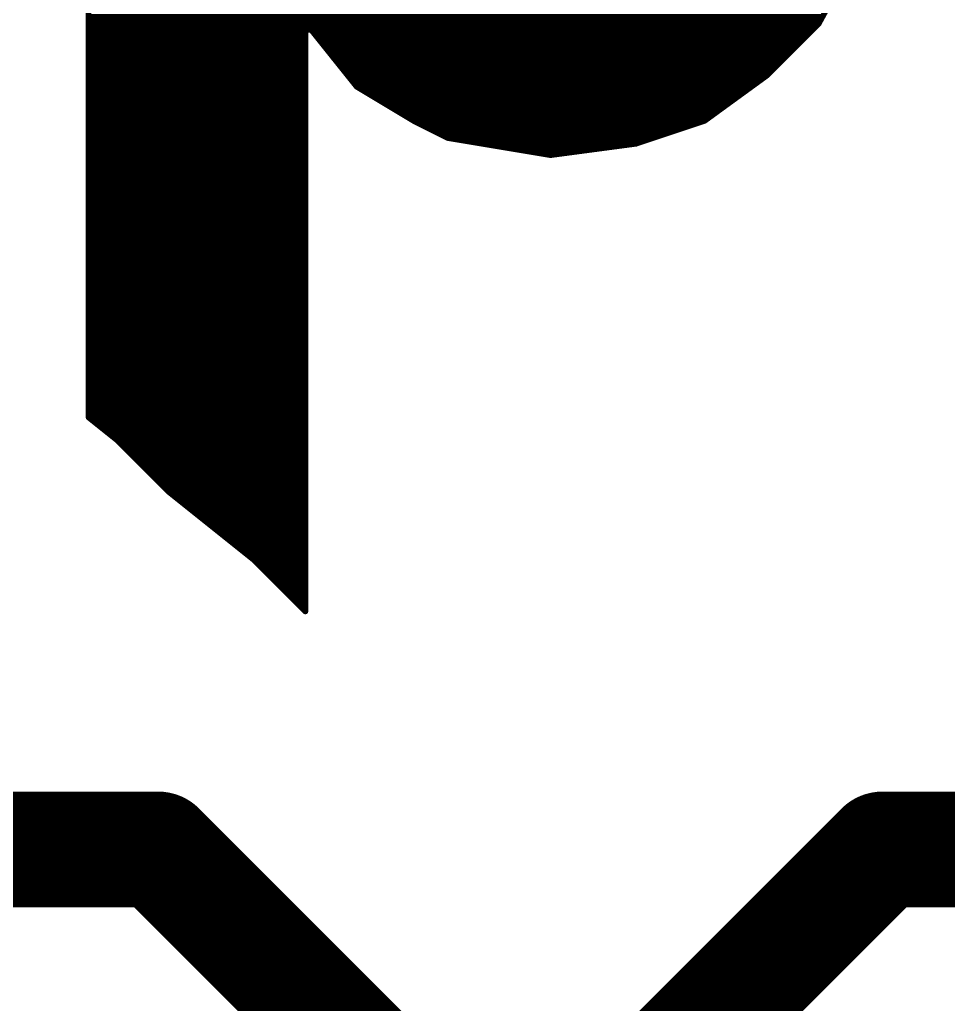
# Model space of a CAD drawing. Extents: x -28 to 79, y -27 to 67.
# Drawn here: x 35.952 to 37.58, y 41.639 to 43.365 of the extents above; entities that cross this region are included whole.
import ezdxf

# ---------------------------------------------------------------- set-up
doc = ezdxf.new("R2010")
doc.units = 0
doc.layers.add('21', color=41, linetype='CONTINUOUS')

msp = doc.modelspace()

# ---------------------------------------------------------------- linework, layer by layer
at = {"layer": '21'}
for points, const_width in [([(36.073, 42.6675), (36.073, 44.5175)], 0.01), ([(37.413, 43.4675), (37.353, 43.3575)], 0.01), ([(36.073, 43.37), (37.3598, 43.37)], 0.01), ([(36.073, 43.36), (37.3544, 43.36)], 0.01), ([(36.073, 43.35), (37.3455, 43.35)], 0.01), ([(36.463, 43.3475), (36.453, 43.3475)], 0.01), ([(36.453, 43.3475), (36.453, 42.3275)], 0.01), ([(36.503, 43.2975), (36.463, 43.3475)], 0.01), ([(37.353, 43.3575), (37.263, 43.2675)], 0.01), ([(36.073, 43.34), (36.453, 43.34)], 0.01), ([(36.073, 43.33), (36.453, 43.33)], 0.01), ([(36.469, 43.34), (37.3355, 43.34)], 0.01), ([(36.477, 43.33), (37.3255, 43.33)], 0.01), ([(36.073, 43.32), (36.453, 43.32)], 0.01), ([(36.485, 43.32), (37.3155, 43.32)], 0.01), ([(36.073, 43.31), (36.453, 43.31)], 0.01), ([(36.073, 43.3), (36.453, 43.3)], 0.01), ([(36.493, 43.31), (37.3055, 43.31)], 0.01), ([(36.501, 43.3), (37.2955, 43.3)], 0.01), ([(36.543, 43.2475), (36.503, 43.2975)], 0.01), ([(36.073, 43.29), (36.453, 43.29)], 0.01), ([(36.073, 43.28), (36.453, 43.28)], 0.01), ([(36.509, 43.29), (37.2855, 43.29)], 0.01), ([(36.517, 43.28), (37.2755, 43.28)], 0.01), ([(36.073, 43.27), (36.453, 43.27)], 0.01), ([(36.073, 43.26), (36.453, 43.26)], 0.01), ([(36.525, 43.27), (37.2655, 43.27)], 0.01), ([(36.533, 43.26), (37.2527, 43.26)], 0.01), ([(37.263, 43.2675), (37.153, 43.1875)], 0.01), ([(36.073, 43.25), (36.453, 43.25)], 0.01), ([(36.541, 43.25), (37.2389, 43.25)], 0.01), ([(36.593, 43.2175), (36.543, 43.2475)], 0.01), ([(36.073, 43.24), (36.453, 43.24)], 0.01), ([(36.073, 43.23), (36.453, 43.23)], 0.01), ([(36.5555, 43.24), (37.2252, 43.24)], 0.01), ([(36.5722, 43.23), (37.2114, 43.23)], 0.01), ([(36.073, 43.22), (36.453, 43.22)], 0.01), ([(36.073, 43.21), (36.453, 43.21)], 0.01), ([(36.5888, 43.22), (37.1977, 43.22)], 0.01), ([(36.643, 43.1875), (36.593, 43.2175)], 0.01), ([(36.6055, 43.21), (37.1839, 43.21)], 0.01), ([(36.073, 43.2), (36.453, 43.2)], 0.01), ([(36.073, 43.19), (36.453, 43.19)], 0.01), ([(36.6222, 43.2), (37.1702, 43.2)], 0.01), ([(36.6388, 43.19), (37.1564, 43.19)], 0.01), ([(36.073, 43.18), (36.453, 43.18)], 0.01), ([(36.703, 43.1575), (36.643, 43.1875)], 0.01), ([(36.658, 43.18), (37.1305, 43.18)], 0.01), ([(37.153, 43.1875), (37.033, 43.1475)], 0.01), ([(36.073, 43.17), (36.453, 43.17)], 0.01), ([(36.073, 43.16), (36.453, 43.16)], 0.01), ([(36.678, 43.17), (37.1005, 43.17)], 0.01), ([(36.698, 43.16), (37.0705, 43.16)], 0.01), ([(36.763, 43.1475), (36.703, 43.1575)], 0.01), ([(36.073, 43.15), (36.453, 43.15)], 0.01), ([(36.073, 43.14), (36.453, 43.14)], 0.01), ([(36.748, 43.15), (37.0405, 43.15)], 0.01), ([(36.823, 43.1375), (36.763, 43.1475)], 0.01), ([(36.808, 43.14), (36.9768, 43.14)], 0.01), ([(37.033, 43.1475), (36.883, 43.1275)], 0.01), ([(36.073, 43.13), (36.453, 43.13)], 0.01), ([(36.883, 43.1275), (36.823, 43.1375)], 0.01), ([(36.868, 43.13), (36.9017, 43.13)], 0.01), ([(36.073, 43.12), (36.453, 43.12)], 0.01), ([(36.073, 43.11), (36.453, 43.11)], 0.01), ([(36.073, 43.1), (36.453, 43.1)], 0.01), ([(36.073, 43.09), (36.453, 43.09)], 0.01), ([(36.073, 43.08), (36.453, 43.08)], 0.01), ([(36.073, 43.07), (36.453, 43.07)], 0.01), ([(36.073, 43.06), (36.453, 43.06)], 0.01), ([(36.073, 43.05), (36.453, 43.05)], 0.01), ([(36.073, 43.04), (36.453, 43.04)], 0.01), ([(36.073, 43.03), (36.453, 43.03)], 0.01), ([(36.073, 43.02), (36.453, 43.02)], 0.01), ([(36.073, 43.01), (36.453, 43.01)], 0.01), ([(36.073, 43), (36.453, 43)], 0.01), ([(36.073, 42.99), (36.453, 42.99)], 0.01), ([(36.073, 42.98), (36.453, 42.98)], 0.01), ([(36.073, 42.97), (36.453, 42.97)], 0.01), ([(36.073, 42.96), (36.453, 42.96)], 0.01), ([(36.073, 42.95), (36.453, 42.95)], 0.01), ([(36.073, 42.94), (36.453, 42.94)], 0.01), ([(36.073, 42.93), (36.453, 42.93)], 0.01), ([(36.073, 42.92), (36.453, 42.92)], 0.01), ([(36.073, 42.91), (36.453, 42.91)], 0.01), ([(36.073, 42.9), (36.453, 42.9)], 0.01), ([(36.073, 42.89), (36.453, 42.89)], 0.01), ([(36.073, 42.88), (36.453, 42.88)], 0.01), ([(36.073, 42.87), (36.453, 42.87)], 0.01), ([(36.073, 42.86), (36.453, 42.86)], 0.01), ([(36.073, 42.85), (36.453, 42.85)], 0.01), ([(36.073, 42.84), (36.453, 42.84)], 0.01), ([(36.073, 42.83), (36.453, 42.83)], 0.01), ([(36.073, 42.82), (36.453, 42.82)], 0.01), ([(36.073, 42.81), (36.453, 42.81)], 0.01), ([(36.073, 42.8), (36.453, 42.8)], 0.01), ([(36.073, 42.79), (36.453, 42.79)], 0.01), ([(36.073, 42.78), (36.453, 42.78)], 0.01), ([(36.073, 42.77), (36.453, 42.77)], 0.01), ([(36.073, 42.76), (36.453, 42.76)], 0.01), ([(36.073, 42.75), (36.453, 42.75)], 0.01), ([(36.073, 42.74), (36.453, 42.74)], 0.01), ([(36.073, 42.73), (36.453, 42.73)], 0.01), ([(36.073, 42.72), (36.453, 42.72)], 0.01), ([(36.073, 42.71), (36.453, 42.71)], 0.01), ([(36.073, 42.7), (36.453, 42.7)], 0.01), ([(36.073, 42.69), (36.453, 42.69)], 0.01), ([(36.073, 42.68), (36.453, 42.68)], 0.01), ([(36.073, 42.67), (36.453, 42.67)], 0.01), ([(36.123, 42.6275), (36.073, 42.6675)], 0.01), ([(36.0824, 42.66), (36.453, 42.66)], 0.01), ([(36.0949, 42.65), (36.453, 42.65)], 0.01), ([(36.1074, 42.64), (36.453, 42.64)], 0.01), ([(36.1199, 42.63), (36.453, 42.63)], 0.01), ([(36.163, 42.5875), (36.123, 42.6275)], 0.01), ([(36.1305, 42.62), (36.453, 42.62)], 0.01), ([(36.1405, 42.61), (36.453, 42.61)], 0.01), ([(36.1505, 42.6), (36.453, 42.6)], 0.01), ([(36.1605, 42.59), (36.453, 42.59)], 0.01), ([(36.213, 42.5375), (36.163, 42.5875)], 0.01), ([(36.1705, 42.58), (36.453, 42.58)], 0.01), ([(36.1805, 42.57), (36.453, 42.57)], 0.01), ([(36.1905, 42.56), (36.453, 42.56)], 0.01), ([(36.2005, 42.55), (36.453, 42.55)], 0.01), ([(36.2105, 42.54), (36.453, 42.54)], 0.01), ([(36.263, 42.4975), (36.213, 42.5375)], 0.01), ([(36.2224, 42.53), (36.453, 42.53)], 0.01), ([(36.2349, 42.52), (36.453, 42.52)], 0.01), ([(36.2474, 42.51), (36.453, 42.51)], 0.01), ([(36.2599, 42.5), (36.453, 42.5)], 0.01), ([(36.313, 42.4575), (36.263, 42.4975)], 0.01), ([(36.2724, 42.49), (36.453, 42.49)], 0.01), ([(36.2849, 42.48), (36.453, 42.48)], 0.01), ([(36.2974, 42.47), (36.453, 42.47)], 0.01), ([(36.3099, 42.46), (36.453, 42.46)], 0.01), ([(36.363, 42.4175), (36.313, 42.4575)], 0.01), ([(36.3224, 42.45), (36.453, 42.45)], 0.01), ([(36.3349, 42.44), (36.453, 42.44)], 0.01), ([(36.3474, 42.43), (36.453, 42.43)], 0.01), ([(36.3599, 42.42), (36.453, 42.42)], 0.01), ([(36.413, 42.3675), (36.363, 42.4175)], 0.01), ([(36.3705, 42.41), (36.453, 42.41)], 0.01), ([(36.3805, 42.4), (36.453, 42.4)], 0.01), ([(36.3905, 42.39), (36.453, 42.39)], 0.01), ([(36.4005, 42.38), (36.453, 42.38)], 0.01), ([(36.4105, 42.37), (36.453, 42.37)], 0.01), ([(36.453, 42.3275), (36.413, 42.3675)], 0.01), ([(36.4205, 42.36), (36.453, 42.36)], 0.01), ([(36.4305, 42.35), (36.453, 42.35)], 0.01), ([(36.4405, 42.34), (36.453, 42.34)], 0.01), ([(36.4505, 42.33), (36.453, 42.33)], 0.01), ([(34.925, 41.91), (36.195, 41.91)], 0.2032), ([(36.195, 41.91), (36.83, 41.275)], 0.2032), ([(36.83, 41.275), (37.465, 41.91)], 0.2032), ([(37.465, 41.91), (38.735, 41.91)], 0.2032)]:
    msp.add_lwpolyline(points, dxfattribs=dict(at, const_width=const_width))
for points, const_width in [([(36.073, 43.3725, 1), (36.073, 43.3675)], 0.005), ([(37.3598, 43.3675, 1), (37.3598, 43.3725)], 0.005), ([(36.073, 43.3625, 1), (36.073, 43.3575)], 0.005), ([(36.073, 43.3525, 1), (36.073, 43.3475)], 0.005), ([(36.453, 43.35, 1), (36.453, 43.345)], 0.005), ([(36.4555, 43.3475, 1), (36.4505, 43.3475)], 0.005), ([(36.465, 43.3491, 1), (36.461, 43.3459)], 0.005), ([(36.463, 43.345, 1), (36.463, 43.35)], 0.005), ([(37.3455, 43.3475, 1), (37.3455, 43.3525)], 0.005), ([(37.3508, 43.3587, 1), (37.3552, 43.3563)], 0.005), ([(37.3548, 43.3557, 1), (37.3512, 43.3593)], 0.005), ([(37.3544, 43.3575, 1), (37.3544, 43.3625)], 0.005), ([(36.073, 43.3425, 1), (36.073, 43.3375)], 0.005), ([(36.073, 43.3325, 1), (36.073, 43.3275)], 0.005), ([(36.453, 43.3375, 1), (36.453, 43.3425)], 0.005), ([(36.453, 43.3275, 1), (36.453, 43.3325)], 0.005), ([(36.469, 43.3425, 1), (36.469, 43.3375)], 0.005), ([(36.477, 43.3325, 1), (36.477, 43.3275)], 0.005), ([(37.3255, 43.3275, 1), (37.3255, 43.3325)], 0.005), ([(37.3355, 43.3375, 1), (37.3355, 43.3425)], 0.005), ([(36.073, 43.3225, 1), (36.073, 43.3175)], 0.005), ([(36.453, 43.3175, 1), (36.453, 43.3225)], 0.005), ([(36.485, 43.3225, 1), (36.485, 43.3175)], 0.005), ([(37.3155, 43.3175, 1), (37.3155, 43.3225)], 0.005), ([(36.073, 43.3125, 1), (36.073, 43.3075)], 0.005), ([(36.073, 43.3025, 1), (36.073, 43.2975)], 0.005), ([(36.453, 43.3075, 1), (36.453, 43.3125)], 0.005), ([(36.453, 43.2975, 1), (36.453, 43.3025)], 0.005), ([(36.493, 43.3125, 1), (36.493, 43.3075)], 0.005), ([(36.501, 43.3025, 1), (36.501, 43.2975)], 0.005), ([(36.505, 43.2991, 1), (36.501, 43.2959)], 0.005), ([(36.501, 43.2959, 1), (36.505, 43.2991)], 0.005), ([(37.2955, 43.2975, 1), (37.2955, 43.3025)], 0.005), ([(37.3055, 43.3075, 1), (37.3055, 43.3125)], 0.005), ([(36.073, 43.2925, 1), (36.073, 43.2875)], 0.005), ([(36.073, 43.2825, 1), (36.073, 43.2775)], 0.005), ([(36.453, 43.2875, 1), (36.453, 43.2925)], 0.005), ([(36.453, 43.2775, 1), (36.453, 43.2825)], 0.005), ([(36.509, 43.2925, 1), (36.509, 43.2875)], 0.005), ([(36.517, 43.2825, 1), (36.517, 43.2775)], 0.005), ([(37.2755, 43.2775, 1), (37.2755, 43.2825)], 0.005), ([(37.2855, 43.2875, 1), (37.2855, 43.2925)], 0.005), ([(36.073, 43.2725, 1), (36.073, 43.2675)], 0.005), ([(36.073, 43.2625, 1), (36.073, 43.2575)], 0.005), ([(36.453, 43.2675, 1), (36.453, 43.2725)], 0.005), ([(36.453, 43.2575, 1), (36.453, 43.2625)], 0.005), ([(36.525, 43.2725, 1), (36.525, 43.2675)], 0.005), ([(36.533, 43.2625, 1), (36.533, 43.2575)], 0.005), ([(37.2527, 43.2575, 1), (37.2527, 43.2625)], 0.005), ([(37.2612, 43.2693, 1), (37.2648, 43.2657)], 0.005), ([(37.2645, 43.2655, 1), (37.2615, 43.2695)], 0.005), ([(37.2655, 43.2675, 1), (37.2655, 43.2725)], 0.005), ([(36.073, 43.2525, 1), (36.073, 43.2475)], 0.005), ([(36.453, 43.2475, 1), (36.453, 43.2525)], 0.005), ([(36.541, 43.2525, 1), (36.541, 43.2475)], 0.005), ([(36.5443, 43.2496, 1), (36.5417, 43.2454)], 0.005), ([(36.541, 43.2459, 1), (36.545, 43.2491)], 0.005), ([(37.2389, 43.2475, 1), (37.2389, 43.2525)], 0.005), ([(36.073, 43.2425, 1), (36.073, 43.2375)], 0.005), ([(36.073, 43.2325, 1), (36.073, 43.2275)], 0.005), ([(36.453, 43.2375, 1), (36.453, 43.2425)], 0.005), ([(36.453, 43.2275, 1), (36.453, 43.2325)], 0.005), ([(36.5555, 43.2425, 1), (36.5555, 43.2375)], 0.005), ([(36.5722, 43.2325, 1), (36.5722, 43.2275)], 0.005), ([(37.2114, 43.2275, 1), (37.2114, 43.2325)], 0.005), ([(37.2252, 43.2375, 1), (37.2252, 43.2425)], 0.005), ([(36.073, 43.2225, 1), (36.073, 43.2175)], 0.005), ([(36.073, 43.2125, 1), (36.073, 43.2075)], 0.005), ([(36.453, 43.2175, 1), (36.453, 43.2225)], 0.005), ([(36.453, 43.2075, 1), (36.453, 43.2125)], 0.005), ([(36.5888, 43.2225, 1), (36.5888, 43.2175)], 0.005), ([(36.5943, 43.2196, 1), (36.5917, 43.2154)], 0.005), ([(36.5917, 43.2154, 1), (36.5943, 43.2196)], 0.005), ([(36.6055, 43.2125, 1), (36.6055, 43.2075)], 0.005), ([(37.1839, 43.2075, 1), (37.1839, 43.2125)], 0.005), ([(37.1977, 43.2175, 1), (37.1977, 43.2225)], 0.005), ([(36.073, 43.2025, 1), (36.073, 43.1975)], 0.005), ([(36.073, 43.1925, 1), (36.073, 43.1875)], 0.005), ([(36.453, 43.1975, 1), (36.453, 43.2025)], 0.005), ([(36.453, 43.1875, 1), (36.453, 43.1925)], 0.005), ([(36.6222, 43.2025, 1), (36.6222, 43.1975)], 0.005), ([(36.6388, 43.1925, 1), (36.6388, 43.1875)], 0.005), ([(37.1564, 43.1875, 1), (37.1564, 43.1925)], 0.005), ([(37.1702, 43.1975, 1), (37.1702, 43.2025)], 0.005), ([(36.073, 43.1825, 1), (36.073, 43.1775)], 0.005), ([(36.453, 43.1775, 1), (36.453, 43.1825)], 0.005), ([(36.6441, 43.1897, 1), (36.6419, 43.1853)], 0.005), ([(36.6417, 43.1854, 1), (36.6443, 43.1896)], 0.005), ([(36.658, 43.1825, 1), (36.658, 43.1775)], 0.005), ([(37.1305, 43.1775, 1), (37.1305, 43.1825)], 0.005), ([(37.1515, 43.1895, 1), (37.1545, 43.1855)], 0.005), ([(37.1538, 43.1851, 1), (37.1522, 43.1899)], 0.005), ([(36.073, 43.1725, 1), (36.073, 43.1675)], 0.005), ([(36.073, 43.1625, 1), (36.073, 43.1575)], 0.005), ([(36.453, 43.1675, 1), (36.453, 43.1725)], 0.005), ([(36.453, 43.1575, 1), (36.453, 43.1625)], 0.005), ([(36.678, 43.1725, 1), (36.678, 43.1675)], 0.005), ([(36.698, 43.1625, 1), (36.698, 43.1575)], 0.005), ([(36.7034, 43.16, 1), (36.7026, 43.155)], 0.005), ([(36.7019, 43.1553, 1), (36.7041, 43.1597)], 0.005), ([(37.0705, 43.1575, 1), (37.0705, 43.1625)], 0.005), ([(37.1005, 43.1675, 1), (37.1005, 43.1725)], 0.005), ([(36.073, 43.1525, 1), (36.073, 43.1475)], 0.005), ([(36.073, 43.1425, 1), (36.073, 43.1375)], 0.005), ([(36.453, 43.1475, 1), (36.453, 43.1525)], 0.005), ([(36.453, 43.1375, 1), (36.453, 43.1425)], 0.005), ([(36.748, 43.1525, 1), (36.748, 43.1475)], 0.005), ([(36.7634, 43.15, 1), (36.7626, 43.145)], 0.005), ([(36.7626, 43.145, 1), (36.7634, 43.15)], 0.005), ([(36.808, 43.1425, 1), (36.808, 43.1375)], 0.005), ([(36.9768, 43.1375, 1), (36.9768, 43.1425)], 0.005), ([(37.0322, 43.1499, 1), (37.0338, 43.1451)], 0.005), ([(37.0333, 43.145, 1), (37.0327, 43.15)], 0.005), ([(37.0405, 43.1475, 1), (37.0405, 43.1525)], 0.005), ([(36.073, 43.1325, 1), (36.073, 43.1275)], 0.005), ([(36.453, 43.1275, 1), (36.453, 43.1325)], 0.005), ([(36.8234, 43.14, 1), (36.8226, 43.135)], 0.005), ([(36.8226, 43.135, 1), (36.8234, 43.14)], 0.005), ([(36.868, 43.1325, 1), (36.868, 43.1275)], 0.005), ([(36.8827, 43.13, 1), (36.8833, 43.125)], 0.005), ([(36.8826, 43.125, 1), (36.8834, 43.13)], 0.005), ([(36.9017, 43.1275, 1), (36.9017, 43.1325)], 0.005), ([(36.073, 43.1225, 1), (36.073, 43.1175)], 0.005), ([(36.073, 43.1125, 1), (36.073, 43.1075)], 0.005), ([(36.453, 43.1175, 1), (36.453, 43.1225)], 0.005), ([(36.453, 43.1075, 1), (36.453, 43.1125)], 0.005), ([(36.073, 43.1025, 1), (36.073, 43.0975)], 0.005), ([(36.073, 43.0925, 1), (36.073, 43.0875)], 0.005), ([(36.453, 43.0975, 1), (36.453, 43.1025)], 0.005), ([(36.453, 43.0875, 1), (36.453, 43.0925)], 0.005), ([(36.073, 43.0825, 1), (36.073, 43.0775)], 0.005), ([(36.073, 43.0725, 1), (36.073, 43.0675)], 0.005), ([(36.453, 43.0775, 1), (36.453, 43.0825)], 0.005), ([(36.453, 43.0675, 1), (36.453, 43.0725)], 0.005), ([(36.073, 43.0625, 1), (36.073, 43.0575)], 0.005), ([(36.453, 43.0575, 1), (36.453, 43.0625)], 0.005), ([(36.073, 43.0525, 1), (36.073, 43.0475)], 0.005), ([(36.073, 43.0425, 1), (36.073, 43.0375)], 0.005), ([(36.453, 43.0475, 1), (36.453, 43.0525)], 0.005), ([(36.453, 43.0375, 1), (36.453, 43.0425)], 0.005), ([(36.073, 43.0325, 1), (36.073, 43.0275)], 0.005), ([(36.073, 43.0225, 1), (36.073, 43.0175)], 0.005), ([(36.453, 43.0275, 1), (36.453, 43.0325)], 0.005), ([(36.453, 43.0175, 1), (36.453, 43.0225)], 0.005), ([(36.073, 43.0125, 1), (36.073, 43.0075)], 0.005), ([(36.073, 43.0025, 1), (36.073, 42.9975)], 0.005), ([(36.453, 43.0075, 1), (36.453, 43.0125)], 0.005), ([(36.453, 42.9975, 1), (36.453, 43.0025)], 0.005), ([(36.073, 42.9925, 1), (36.073, 42.9875)], 0.005), ([(36.453, 42.9875, 1), (36.453, 42.9925)], 0.005), ([(36.073, 42.9825, 1), (36.073, 42.9775)], 0.005), ([(36.073, 42.9725, 1), (36.073, 42.9675)], 0.005), ([(36.453, 42.9775, 1), (36.453, 42.9825)], 0.005), ([(36.453, 42.9675, 1), (36.453, 42.9725)], 0.005), ([(36.073, 42.9625, 1), (36.073, 42.9575)], 0.005), ([(36.073, 42.9525, 1), (36.073, 42.9475)], 0.005), ([(36.453, 42.9575, 1), (36.453, 42.9625)], 0.005), ([(36.453, 42.9475, 1), (36.453, 42.9525)], 0.005), ([(36.073, 42.9425, 1), (36.073, 42.9375)], 0.005), ([(36.453, 42.9375, 1), (36.453, 42.9425)], 0.005), ([(36.073, 42.9325, 1), (36.073, 42.9275)], 0.005), ([(36.073, 42.9225, 1), (36.073, 42.9175)], 0.005), ([(36.453, 42.9275, 1), (36.453, 42.9325)], 0.005), ([(36.453, 42.9175, 1), (36.453, 42.9225)], 0.005), ([(36.073, 42.9125, 1), (36.073, 42.9075)], 0.005), ([(36.073, 42.9025, 1), (36.073, 42.8975)], 0.005), ([(36.453, 42.9075, 1), (36.453, 42.9125)], 0.005), ([(36.453, 42.8975, 1), (36.453, 42.9025)], 0.005), ([(36.073, 42.8925, 1), (36.073, 42.8875)], 0.005), ([(36.073, 42.8825, 1), (36.073, 42.8775)], 0.005), ([(36.453, 42.8875, 1), (36.453, 42.8925)], 0.005), ([(36.453, 42.8775, 1), (36.453, 42.8825)], 0.005), ([(36.073, 42.8725, 1), (36.073, 42.8675)], 0.005), ([(36.453, 42.8675, 1), (36.453, 42.8725)], 0.005), ([(36.073, 42.8625, 1), (36.073, 42.8575)], 0.005), ([(36.073, 42.8525, 1), (36.073, 42.8475)], 0.005), ([(36.453, 42.8575, 1), (36.453, 42.8625)], 0.005), ([(36.453, 42.8475, 1), (36.453, 42.8525)], 0.005), ([(36.073, 42.8425, 1), (36.073, 42.8375)], 0.005), ([(36.073, 42.8325, 1), (36.073, 42.8275)], 0.005), ([(36.453, 42.8375, 1), (36.453, 42.8425)], 0.005), ([(36.453, 42.8275, 1), (36.453, 42.8325)], 0.005), ([(36.073, 42.8225, 1), (36.073, 42.8175)], 0.005), ([(36.073, 42.8125, 1), (36.073, 42.8075)], 0.005), ([(36.453, 42.8175, 1), (36.453, 42.8225)], 0.005), ([(36.453, 42.8075, 1), (36.453, 42.8125)], 0.005), ([(36.073, 42.8025, 1), (36.073, 42.7975)], 0.005), ([(36.453, 42.7975, 1), (36.453, 42.8025)], 0.005), ([(36.073, 42.7925, 1), (36.073, 42.7875)], 0.005), ([(36.073, 42.7825, 1), (36.073, 42.7775)], 0.005), ([(36.453, 42.7875, 1), (36.453, 42.7925)], 0.005), ([(36.453, 42.7775, 1), (36.453, 42.7825)], 0.005), ([(36.073, 42.7725, 1), (36.073, 42.7675)], 0.005), ([(36.073, 42.7625, 1), (36.073, 42.7575)], 0.005), ([(36.453, 42.7675, 1), (36.453, 42.7725)], 0.005), ([(36.453, 42.7575, 1), (36.453, 42.7625)], 0.005), ([(36.073, 42.7525, 1), (36.073, 42.7475)], 0.005), ([(36.453, 42.7475, 1), (36.453, 42.7525)], 0.005), ([(36.073, 42.7425, 1), (36.073, 42.7375)], 0.005), ([(36.073, 42.7325, 1), (36.073, 42.7275)], 0.005), ([(36.453, 42.7375, 1), (36.453, 42.7425)], 0.005), ([(36.453, 42.7275, 1), (36.453, 42.7325)], 0.005), ([(36.073, 42.7225, 1), (36.073, 42.7175)], 0.005), ([(36.073, 42.7125, 1), (36.073, 42.7075)], 0.005), ([(36.453, 42.7175, 1), (36.453, 42.7225)], 0.005), ([(36.453, 42.7075, 1), (36.453, 42.7125)], 0.005), ([(36.073, 42.7025, 1), (36.073, 42.6975)], 0.005), ([(36.073, 42.6925, 1), (36.073, 42.6875)], 0.005), ([(36.453, 42.6975, 1), (36.453, 42.7025)], 0.005), ([(36.453, 42.6875, 1), (36.453, 42.6925)], 0.005), ([(36.073, 42.6825, 1), (36.073, 42.6775)], 0.005), ([(36.453, 42.6775, 1), (36.453, 42.6825)], 0.005), ([(36.0746, 42.6695, 1), (36.0714, 42.6655)], 0.005), ([(36.073, 42.6725, 1), (36.073, 42.6675)], 0.005), ([(36.0705, 42.6675, 1), (36.0755, 42.6675)], 0.005), ([(36.0824, 42.6625, 1), (36.0824, 42.6575)], 0.005), ([(36.453, 42.6675, 1), (36.453, 42.6725)], 0.005), ([(36.453, 42.6575, 1), (36.453, 42.6625)], 0.005), ([(36.0949, 42.6525, 1), (36.0949, 42.6475)], 0.005), ([(36.1074, 42.6425, 1), (36.1074, 42.6375)], 0.005), ([(36.453, 42.6475, 1), (36.453, 42.6525)], 0.005), ([(36.453, 42.6375, 1), (36.453, 42.6425)], 0.005), ([(36.1199, 42.6325, 1), (36.1199, 42.6275)], 0.005), ([(36.1248, 42.6293, 1), (36.1212, 42.6257)], 0.005), ([(36.1214, 42.6255, 1), (36.1246, 42.6295)], 0.005), ([(36.453, 42.6275, 1), (36.453, 42.6325)], 0.005), ([(36.1305, 42.6225, 1), (36.1305, 42.6175)], 0.005), ([(36.1405, 42.6125, 1), (36.1405, 42.6075)], 0.005), ([(36.453, 42.6175, 1), (36.453, 42.6225)], 0.005), ([(36.453, 42.6075, 1), (36.453, 42.6125)], 0.005), ([(36.1505, 42.6025, 1), (36.1505, 42.5975)], 0.005), ([(36.1605, 42.5925, 1), (36.1605, 42.5875)], 0.005), ([(36.1648, 42.5893, 1), (36.1612, 42.5857)], 0.005), ([(36.1612, 42.5857, 1), (36.1648, 42.5893)], 0.005), ([(36.453, 42.5975, 1), (36.453, 42.6025)], 0.005), ([(36.453, 42.5875, 1), (36.453, 42.5925)], 0.005), ([(36.1705, 42.5825, 1), (36.1705, 42.5775)], 0.005), ([(36.1805, 42.5725, 1), (36.1805, 42.5675)], 0.005), ([(36.453, 42.5775, 1), (36.453, 42.5825)], 0.005), ([(36.453, 42.5675, 1), (36.453, 42.5725)], 0.005), ([(36.1905, 42.5625, 1), (36.1905, 42.5575)], 0.005), ([(36.453, 42.5575, 1), (36.453, 42.5625)], 0.005), ([(36.2005, 42.5525, 1), (36.2005, 42.5475)], 0.005), ([(36.2105, 42.5425, 1), (36.2105, 42.5375)], 0.005), ([(36.2146, 42.5395, 1), (36.2114, 42.5355)], 0.005), ([(36.2112, 42.5357, 1), (36.2148, 42.5393)], 0.005), ([(36.453, 42.5475, 1), (36.453, 42.5525)], 0.005), ([(36.453, 42.5375, 1), (36.453, 42.5425)], 0.005), ([(36.2224, 42.5325, 1), (36.2224, 42.5275)], 0.005), ([(36.2349, 42.5225, 1), (36.2349, 42.5175)], 0.005), ([(36.453, 42.5275, 1), (36.453, 42.5325)], 0.005), ([(36.453, 42.5175, 1), (36.453, 42.5225)], 0.005), ([(36.2474, 42.5125, 1), (36.2474, 42.5075)], 0.005), ([(36.2599, 42.5025, 1), (36.2599, 42.4975)], 0.005), ([(36.453, 42.5075, 1), (36.453, 42.5125)], 0.005), ([(36.453, 42.4975, 1), (36.453, 42.5025)], 0.005), ([(36.2646, 42.4995, 1), (36.2614, 42.4955)], 0.005), ([(36.2614, 42.4955, 1), (36.2646, 42.4995)], 0.005), ([(36.2724, 42.4925, 1), (36.2724, 42.4875)], 0.005), ([(36.453, 42.4875, 1), (36.453, 42.4925)], 0.005), ([(36.2849, 42.4825, 1), (36.2849, 42.4775)], 0.005), ([(36.2974, 42.4725, 1), (36.2974, 42.4675)], 0.005), ([(36.453, 42.4775, 1), (36.453, 42.4825)], 0.005), ([(36.453, 42.4675, 1), (36.453, 42.4725)], 0.005), ([(36.3099, 42.4625, 1), (36.3099, 42.4575)], 0.005), ([(36.3146, 42.4595, 1), (36.3114, 42.4555)], 0.005), ([(36.3114, 42.4555, 1), (36.3146, 42.4595)], 0.005), ([(36.3224, 42.4525, 1), (36.3224, 42.4475)], 0.005), ([(36.453, 42.4575, 1), (36.453, 42.4625)], 0.005), ([(36.453, 42.4475, 1), (36.453, 42.4525)], 0.005), ([(36.3349, 42.4425, 1), (36.3349, 42.4375)], 0.005), ([(36.453, 42.4375, 1), (36.453, 42.4425)], 0.005), ([(36.3474, 42.4325, 1), (36.3474, 42.4275)], 0.005), ([(36.3599, 42.4225, 1), (36.3599, 42.4175)], 0.005), ([(36.3648, 42.4193, 1), (36.3612, 42.4157)], 0.005), ([(36.3614, 42.4155, 1), (36.3646, 42.4195)], 0.005), ([(36.453, 42.4275, 1), (36.453, 42.4325)], 0.005), ([(36.453, 42.4175, 1), (36.453, 42.4225)], 0.005), ([(36.3705, 42.4125, 1), (36.3705, 42.4075)], 0.005), ([(36.3805, 42.4025, 1), (36.3805, 42.3975)], 0.005), ([(36.453, 42.4075, 1), (36.453, 42.4125)], 0.005), ([(36.453, 42.3975, 1), (36.453, 42.4025)], 0.005), ([(36.3905, 42.3925, 1), (36.3905, 42.3875)], 0.005), ([(36.4005, 42.3825, 1), (36.4005, 42.3775)], 0.005), ([(36.453, 42.3875, 1), (36.453, 42.3925)], 0.005), ([(36.453, 42.3775, 1), (36.453, 42.3825)], 0.005), ([(36.4105, 42.3725, 1), (36.4105, 42.3675)], 0.005), ([(36.4148, 42.3693, 1), (36.4112, 42.3657)], 0.005), ([(36.4112, 42.3657, 1), (36.4148, 42.3693)], 0.005), ([(36.453, 42.3675, 1), (36.453, 42.3725)], 0.005), ([(36.4205, 42.3625, 1), (36.4205, 42.3575)], 0.005), ([(36.4305, 42.3525, 1), (36.4305, 42.3475)], 0.005), ([(36.453, 42.3575, 1), (36.453, 42.3625)], 0.005), ([(36.453, 42.3475, 1), (36.453, 42.3525)], 0.005), ([(36.4405, 42.3425, 1), (36.4405, 42.3375)], 0.005), ([(36.4505, 42.3325, 1), (36.4505, 42.3275)], 0.005), ([(36.4512, 42.3257, 1), (36.4548, 42.3293)], 0.005), ([(36.453, 42.3375, 1), (36.453, 42.3425)], 0.005), ([(36.453, 42.3275, 1), (36.453, 42.3325)], 0.005), ([(36.4505, 42.3275, 1), (36.4555, 42.3275)], 0.005), ([(36.2309, 41.9459, 1), (36.1591, 41.8741)], 0.1016), ([(36.195, 41.8592, 1), (36.195, 41.9608)], 0.1016), ([(37.465, 41.9608, 1), (37.465, 41.8592)], 0.1016), ([(37.5009, 41.8741, 1), (37.4291, 41.9459)], 0.1016)]:
    msp.add_lwpolyline(points, format="xyb", dxfattribs=dict(at, const_width=const_width))

doc.saveas('drawing.dxf')
